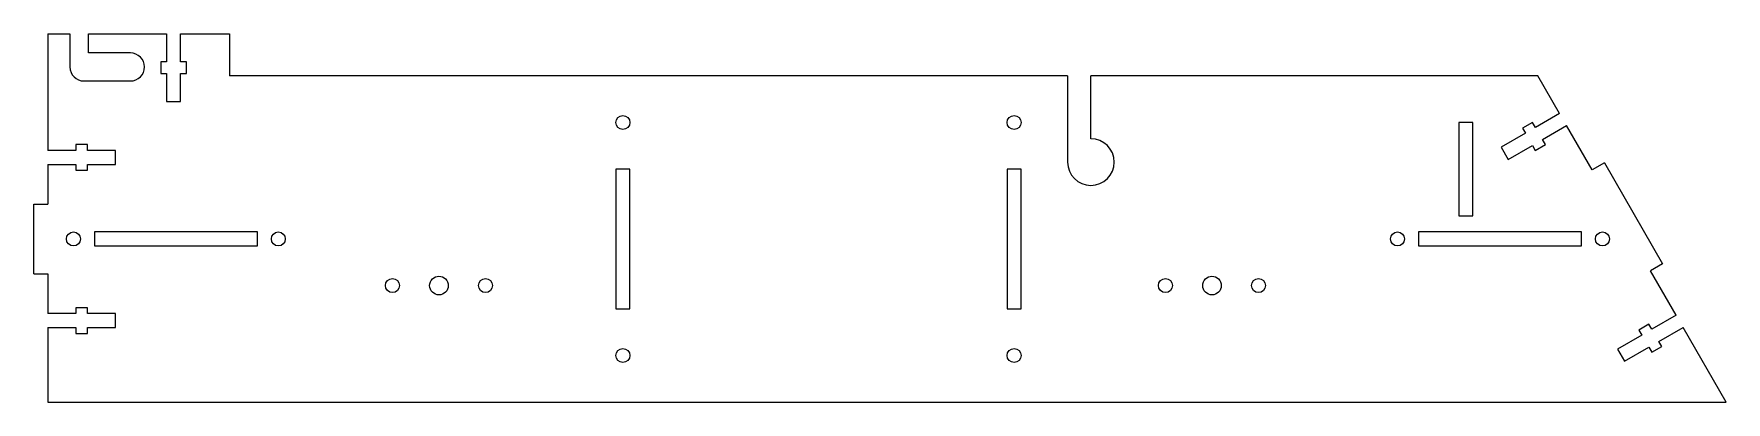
# Model space of a CAD drawing. Header units: millimetres. Extents: x -3 to 360, y 0 to 79.
import ezdxf

# ---------------------------------------------------------------- set-up
doc = ezdxf.new("R2010")
doc.units = ezdxf.units.MM

msp = doc.modelspace()

# ---------------------------------------------------------------- linework, layer by layer
at = {"color": 7, "linetype": 'Continuous', "lineweight": 15}
for p, q in [((0, 79), (0, 54)), ((0, 79), (4.75, 79)), ((4.75, 79), (4.75, 71.9)), ((8.75, 74.9), (8.75, 79)), ((8.75, 79), (25.5, 79)), ((25.5, 79), (25.5, 73)), ((28.5, 73), (28.5, 79)), ((28.5, 79), (39, 79)), ((39, 79), (39, 70)), ((17.75, 74.9), (8.75, 74.9)), ((25.5, 73), (24.25, 73)), ((24.25, 73), (24.25, 70.5)), ((29.75, 73), (28.5, 73)), ((29.75, 70.5), (29.75, 73)), ((24.25, 70.5), (25.5, 70.5)), ((25.5, 70.5), (25.5, 64.5)), ((28.5, 64.5), (28.5, 70.5)), ((28.5, 70.5), (29.75, 70.5)), ((219, 70), (39, 70)), ((219, 70), (219, 51.5)), ((224, 56.5), (224, 70)), ((320, 70), (224, 70)), ((324.66, 61.92), (320, 70)), ((7.75, 68.9), (17.75, 68.9)), ((25.5, 64.5), (28.5, 64.5)), ((324.66, 61.92), (319.47, 58.92)), ((306, 60), (303, 60)), ((303, 60), (303, 40)), ((306, 40), (306, 60)), ((318.84, 60), (316.68, 58.75)), ((316.68, 58.75), (317.3, 57.67)), ((319.47, 58.92), (318.84, 60)), ((320.97, 56.32), (326.16, 59.32)), ((331.66, 49.8), (326.16, 59.32)), ((8.5, 55.25), (6, 55.25)), ((6, 55.25), (6, 54)), ((8.5, 54), (8.5, 55.25)), ((317.3, 57.67), (312.11, 54.67)), ((312.11, 54.67), (313.61, 52.07)), ((313.61, 52.07), (318.8, 55.07)), ((318.8, 55.07), (319.43, 53.99)), ((319.43, 53.99), (321.59, 55.24)), ((321.59, 55.24), (320.97, 56.32)), ((6, 54), (0, 54)), ((0, 51), (0, 42.5)), ((0, 51), (6, 51)), ((6, 51), (6, 49.75)), ((14.5, 54), (8.5, 54)), ((8.5, 49.75), (8.5, 51)), ((8.5, 51), (14.5, 51)), ((14.5, 51), (14.5, 54)), ((334.26, 51.3), (331.66, 49.8)), ((334.26, 51.3), (346.76, 29.65)), ((6, 49.75), (8.5, 49.75)), ((125, 50), (122, 50)), ((122, 50), (122, 20)), ((125, 20), (125, 50)), ((209, 50), (206, 50)), ((206, 50), (206, 20)), ((209, 20), (209, 50)), ((-3, 27.5), (-3, 42.5)), ((-3, 42.5), (0, 42.5)), ((303, 40), (306, 40)), ((45, 36.5), (10, 36.5)), ((10, 36.5), (10, 33.5)), ((45, 33.5), (45, 36.5)), ((329.34, 36.5), (294.34, 36.5)), ((294.34, 36.5), (294.34, 33.5)), ((329.34, 33.5), (329.34, 36.5)), ((10, 33.5), (45, 33.5)), ((294.34, 33.5), (329.34, 33.5)), ((346.76, 29.65), (344.16, 28.15)), ((-3, 27.5), (0, 27.5)), ((0, 27.5), (0, 19)), ((349.66, 18.62), (344.16, 28.15)), ((6, 19), (0, 19)), ((8.5, 20.25), (6, 20.25)), ((6, 20.25), (6, 19)), ((8.5, 19), (8.5, 20.25)), ((14.5, 19), (8.5, 19)), ((14.5, 16), (14.5, 19)), ((122, 20), (125, 20)), ((206, 20), (209, 20)), ((349.66, 18.62), (344.47, 15.62)), ((0, 16), (0, 0)), ((0, 16), (6, 16)), ((6, 16), (6, 14.75)), ((6, 14.75), (8.5, 14.75)), ((8.5, 14.75), (8.5, 16)), ((8.5, 16), (14.5, 16)), ((343.84, 16.7), (341.68, 15.45)), ((341.68, 15.45), (342.3, 14.37)), ((344.47, 15.62), (343.84, 16.7)), ((345.97, 13.02), (351.16, 16.02)), ((360.41, 0), (351.16, 16.02)), ((342.3, 14.37), (337.11, 11.37)), ((337.11, 11.37), (338.61, 8.77)), ((338.61, 8.77), (343.8, 11.77)), ((343.8, 11.77), (344.43, 10.69)), ((344.43, 10.69), (346.59, 11.94)), ((346.59, 11.94), (345.97, 13.02)), ((0, 0), (360.41, 0))]:
    msp.add_line(p, q, dxfattribs=at)
for centre, radius in [((123.5, 60), 1.5), ((207.5, 60), 1.5), ((5.5, 35), 1.5), ((49.5, 35), 1.5), ((289.84, 35), 1.5), ((333.84, 35), 1.5), ((74, 25), 1.5), ((84, 25), 2), ((94, 25), 1.5), ((240, 25), 1.5), ((250, 25), 2), ((260, 25), 1.5), ((123.5, 10), 1.5), ((207.5, 10), 1.5)]:
    msp.add_circle(centre, radius, dxfattribs=at)
for centre, radius, start, end in [((17.75, 71.9), 3, 270, 90), ((7.75, 71.9), 3, 180, 270), ((224, 51.5), 5, 180, 90)]:
    msp.add_arc(centre, radius, start, end, dxfattribs=at)

doc.saveas('drawing.dxf')
